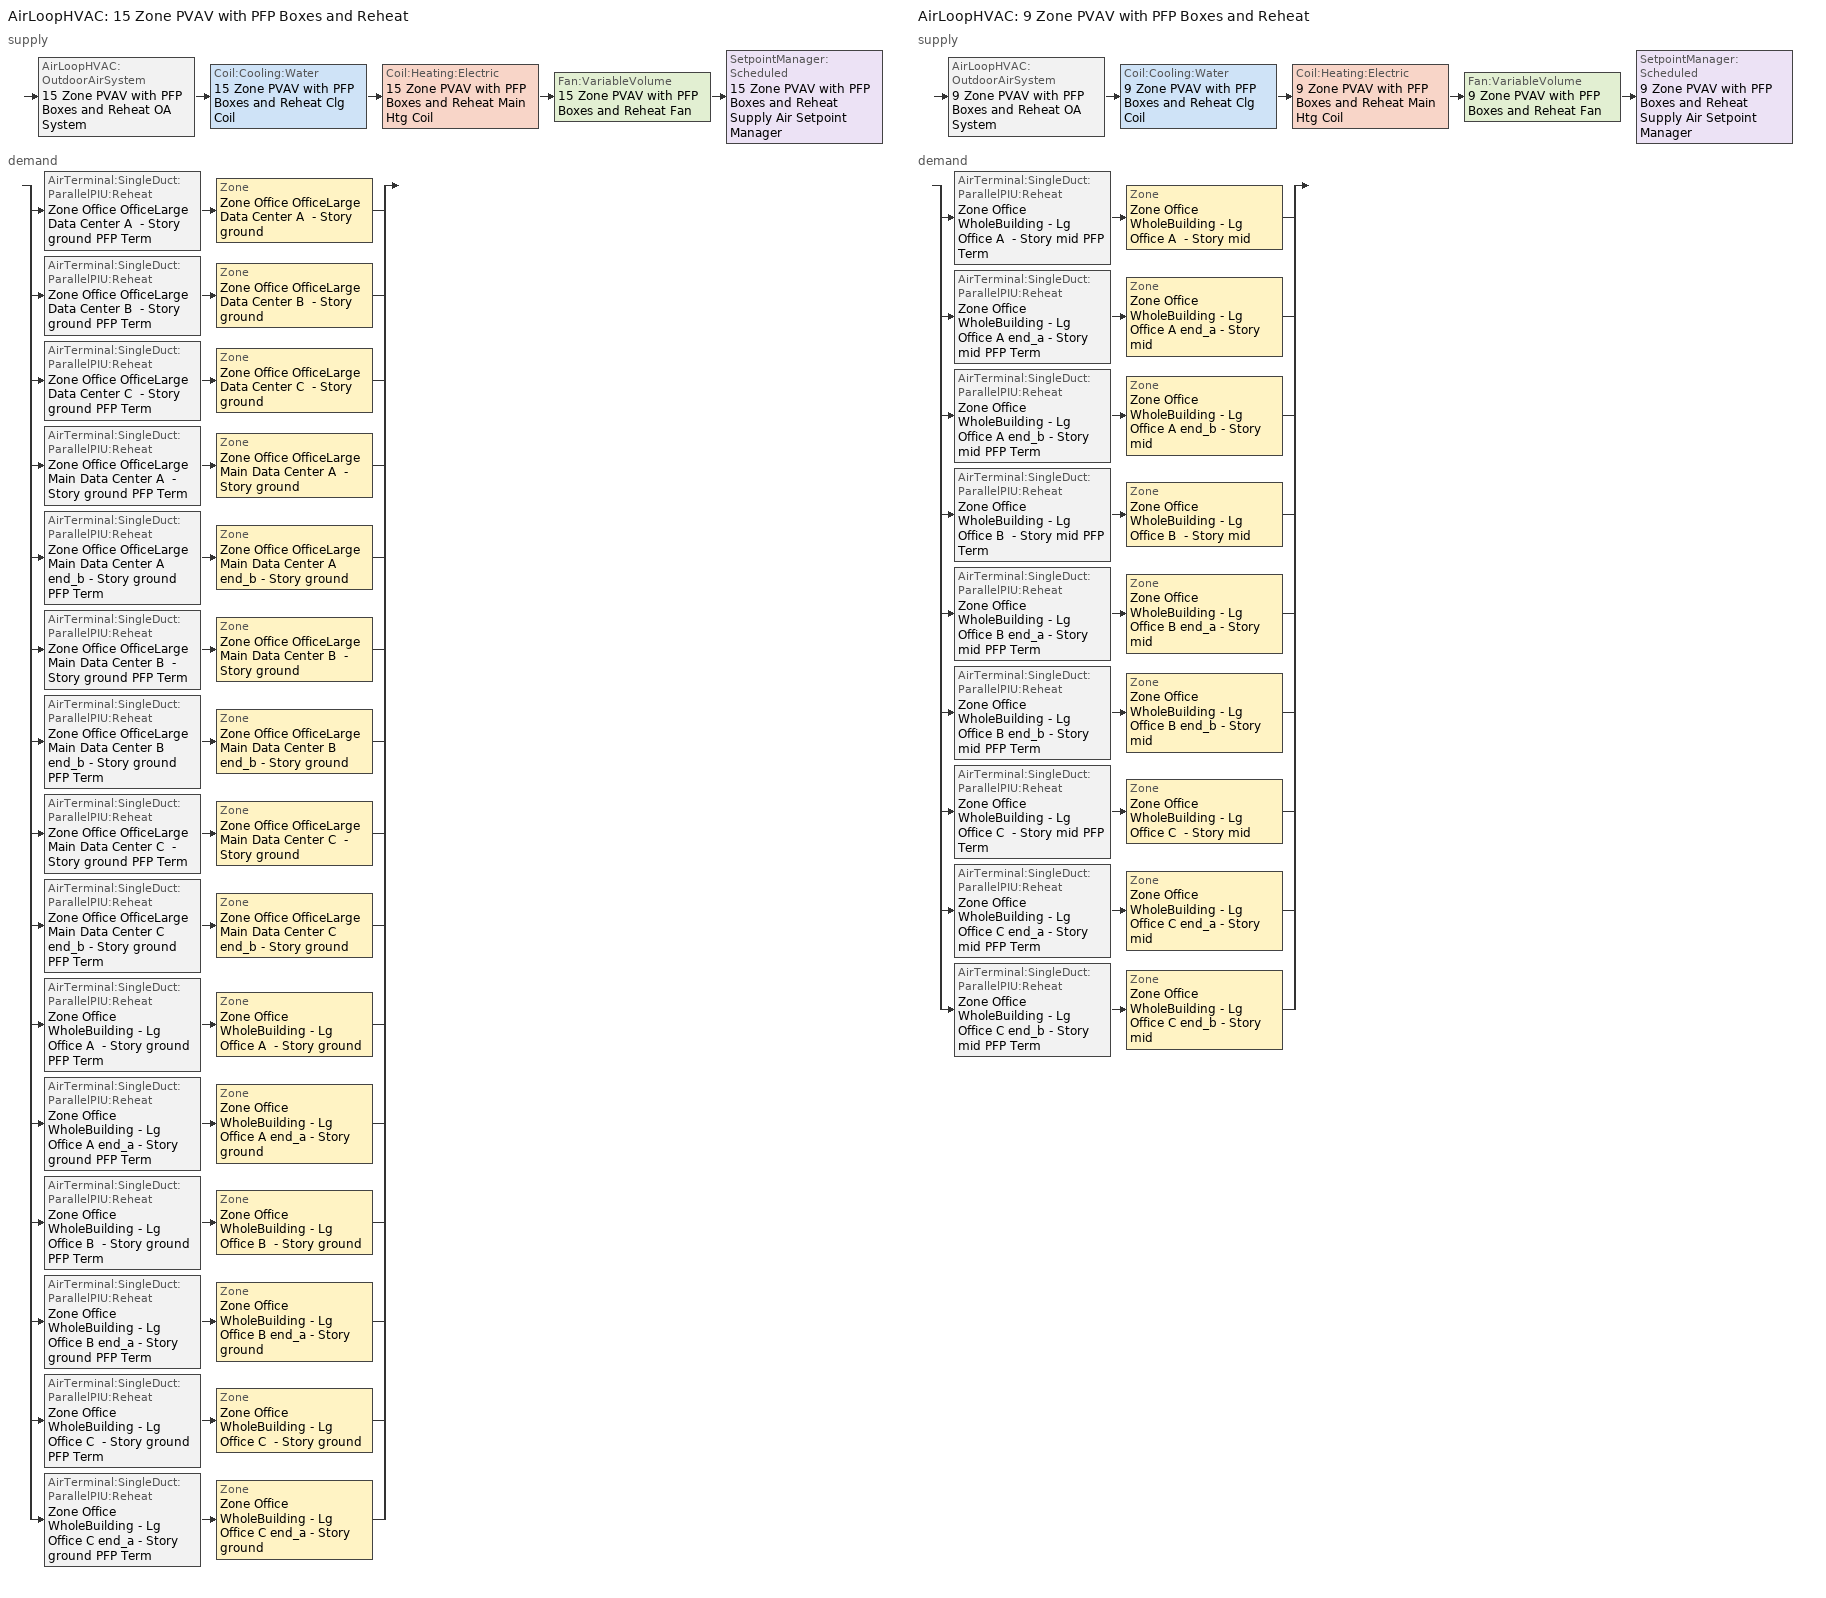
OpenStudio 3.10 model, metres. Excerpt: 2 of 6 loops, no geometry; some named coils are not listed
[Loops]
AirLoopHVAC '15 Zone PVAV with PFP Boxes and Reheat'
 supply: AirLoopHVAC:OutdoorAirSystem '15 Zone PVAV with PFP Boxes and Reheat OA System' > Coil:Cooling:Water '15 Zone PVAV with PFP Boxes and Reheat Clg Coil' > Coil:Heating:Electric '15 Zone PVAV with PFP Boxes and Reheat Main Htg Coil' > Fan:VariableVolume '15 Zone PVAV with PFP Boxes and Reheat Fan' > SetpointManager:Scheduled '15 Zone PVAV with PFP Boxes and Reheat Supply Air Setpoint Manager'
 demand: split
  | AirTerminal:SingleDuct:ParallelPIU:Reheat 'Zone Office OfficeLarge Data Center A  - Story ground PFP Term' > Zone 'Zone Office OfficeLarge Data Center A  - Story ground'
  | AirTerminal:SingleDuct:ParallelPIU:Reheat 'Zone Office OfficeLarge Data Center B  - Story ground PFP Term' > Zone 'Zone Office OfficeLarge Data Center B  - Story ground'
  | AirTerminal:SingleDuct:ParallelPIU:Reheat 'Zone Office OfficeLarge Data Center C  - Story ground PFP Term' > Zone 'Zone Office OfficeLarge Data Center C  - Story ground'
  | AirTerminal:SingleDuct:ParallelPIU:Reheat 'Zone Office OfficeLarge Main Data Center A  - Story ground PFP Term' > Zone 'Zone Office OfficeLarge Main Data Center A  - Story ground'
  | AirTerminal:SingleDuct:ParallelPIU:Reheat 'Zone Office OfficeLarge Main Data Center A end_b - Story ground PFP Term' > Zone 'Zone Office OfficeLarge Main Data Center A end_b - Story ground'
  | AirTerminal:SingleDuct:ParallelPIU:Reheat 'Zone Office OfficeLarge Main Data Center B  - Story ground PFP Term' > Zone 'Zone Office OfficeLarge Main Data Center B  - Story ground'
  | AirTerminal:SingleDuct:ParallelPIU:Reheat 'Zone Office OfficeLarge Main Data Center B end_b - Story ground PFP Term' > Zone 'Zone Office OfficeLarge Main Data Center B end_b - Story ground'
  | AirTerminal:SingleDuct:ParallelPIU:Reheat 'Zone Office OfficeLarge Main Data Center C  - Story ground PFP Term' > Zone 'Zone Office OfficeLarge Main Data Center C  - Story ground'
  | AirTerminal:SingleDuct:ParallelPIU:Reheat 'Zone Office OfficeLarge Main Data Center C end_b - Story ground PFP Term' > Zone 'Zone Office OfficeLarge Main Data Center C end_b - Story ground'
  | AirTerminal:SingleDuct:ParallelPIU:Reheat 'Zone Office WholeBuilding - Lg Office A  - Story ground PFP Term' > Zone 'Zone Office WholeBuilding - Lg Office A  - Story ground'
  | AirTerminal:SingleDuct:ParallelPIU:Reheat 'Zone Office WholeBuilding - Lg Office A end_a - Story ground PFP Term' > Zone 'Zone Office WholeBuilding - Lg Office A end_a - Story ground'
  | AirTerminal:SingleDuct:ParallelPIU:Reheat 'Zone Office WholeBuilding - Lg Office B  - Story ground PFP Term' > Zone 'Zone Office WholeBuilding - Lg Office B  - Story ground'
  | AirTerminal:SingleDuct:ParallelPIU:Reheat 'Zone Office WholeBuilding - Lg Office B end_a - Story ground PFP Term' > Zone 'Zone Office WholeBuilding - Lg Office B end_a - Story ground'
  | AirTerminal:SingleDuct:ParallelPIU:Reheat 'Zone Office WholeBuilding - Lg Office C  - Story ground PFP Term' > Zone 'Zone Office WholeBuilding - Lg Office C  - Story ground'
  | AirTerminal:SingleDuct:ParallelPIU:Reheat 'Zone Office WholeBuilding - Lg Office C end_a - Story ground PFP Term' > Zone 'Zone Office WholeBuilding - Lg Office C end_a - Story ground'
AirLoopHVAC '9 Zone PVAV with PFP Boxes and Reheat'
 supply: AirLoopHVAC:OutdoorAirSystem '9 Zone PVAV with PFP Boxes and Reheat OA System' > Coil:Cooling:Water '9 Zone PVAV with PFP Boxes and Reheat Clg Coil' > Coil:Heating:Electric '9 Zone PVAV with PFP Boxes and Reheat Main Htg Coil' > Fan:VariableVolume '9 Zone PVAV with PFP Boxes and Reheat Fan' > SetpointManager:Scheduled '9 Zone PVAV with PFP Boxes and Reheat Supply Air Setpoint Manager'
 demand: split
  | AirTerminal:SingleDuct:ParallelPIU:Reheat 'Zone Office WholeBuilding - Lg Office A  - Story mid PFP Term' > Zone 'Zone Office WholeBuilding - Lg Office A  - Story mid'
  | AirTerminal:SingleDuct:ParallelPIU:Reheat 'Zone Office WholeBuilding - Lg Office A end_a - Story mid PFP Term' > Zone 'Zone Office WholeBuilding - Lg Office A end_a - Story mid'
  | AirTerminal:SingleDuct:ParallelPIU:Reheat 'Zone Office WholeBuilding - Lg Office A end_b - Story mid PFP Term' > Zone 'Zone Office WholeBuilding - Lg Office A end_b - Story mid'
  | AirTerminal:SingleDuct:ParallelPIU:Reheat 'Zone Office WholeBuilding - Lg Office B  - Story mid PFP Term' > Zone 'Zone Office WholeBuilding - Lg Office B  - Story mid'
  | AirTerminal:SingleDuct:ParallelPIU:Reheat 'Zone Office WholeBuilding - Lg Office B end_a - Story mid PFP Term' > Zone 'Zone Office WholeBuilding - Lg Office B end_a - Story mid'
  | AirTerminal:SingleDuct:ParallelPIU:Reheat 'Zone Office WholeBuilding - Lg Office B end_b - Story mid PFP Term' > Zone 'Zone Office WholeBuilding - Lg Office B end_b - Story mid'
  | AirTerminal:SingleDuct:ParallelPIU:Reheat 'Zone Office WholeBuilding - Lg Office C  - Story mid PFP Term' > Zone 'Zone Office WholeBuilding - Lg Office C  - Story mid'
  | AirTerminal:SingleDuct:ParallelPIU:Reheat 'Zone Office WholeBuilding - Lg Office C end_a - Story mid PFP Term' > Zone 'Zone Office WholeBuilding - Lg Office C end_a - Story mid'
  | AirTerminal:SingleDuct:ParallelPIU:Reheat 'Zone Office WholeBuilding - Lg Office C end_b - Story mid PFP Term' > Zone 'Zone Office WholeBuilding - Lg Office C end_b - Story mid'
[Sizing:Zone] Zone Cooling Design Supply Air Temperature Input Method=SupplyAirTemperature; Zone Cooling Design Supply Air Temperature {C}=12.7778; Zone Cooling Design Supply Air Temperature Difference {deltaC}=11.11; Zone Heating Design Supply Air Temperature Input Method=SupplyAirTemperature; Zone Heating Design Supply Air Temperature {C}=40; Zone Heating Design Supply Air Temperature Difference {deltaC}=11.11; Zone Cooling Design Supply Air Humidity Ratio {kg-H2O/kg-air}=0.0085; Zone Heating Design Supply Air Humidity Ratio {kg-H2O/kg-air}=0.008; Cooling Design Air Flow Method=DesignDay; Heating Design Air Flow Method=DesignDay; Heating Maximum Air Flow Fraction=1; Account for Dedicated Outdoor Air System=No; Dedicated Outdoor Air System Control Strategy=NeutralSupplyAir; Dedicated Outdoor Air Low Setpoint Temperature for Design {C}=autosize; Dedicated Outdoor Air High Setpoint Temperature for Design {C}=autosize; Zone Load Sizing Method=Sensible Load Only No Latent Load; Zone Latent Cooling Design Supply Air Humidity Ratio Input Method=HumidityRatioDifference; Zone Cooling Design Supply Air Humidity Ratio Difference {kgWater/kgDryAir}=0.005; Zone Latent Heating Design Supply Air Humidity Ratio Input Method=HumidityRatioDifference; Zone Humidification Design Supply Air Humidity Ratio Difference {kgWater/kgDryAir}=0.005; Sizing Option=Coincident
Zone Office WholeBuilding - Lg Office A end_a - Story ground; Zone Office WholeBuilding - Lg Office B end_a - Story ground; Zone Office WholeBuilding - Lg Office C end_a - Story ground; Zone Office WholeBuilding - Lg Office A  - Story ground; Zone Office WholeBuilding - Lg Office B  - Story ground; Zone Office WholeBuilding - Lg Office C  - Story ground; Zone Office OfficeLarge Data Center A  - Story ground; Zone Office OfficeLarge Data Center B  - Story ground; Zone Office OfficeLarge Data Center C  - Story ground; Zone Office OfficeLarge Main Data Center A  - Story ground; Zone Office OfficeLarge Main Data Center B  - Story ground; Zone Office OfficeLarge Main Data Center C  - Story ground; Zone Office OfficeLarge Main Data Center A end_b - Story ground; Zone Office OfficeLarge Main Data Center B end_b - Story ground; Zone Office OfficeLarge Main Data Center C end_b - Story ground; Zone Office WholeBuilding - Lg Office A end_a - Story mid; Zone Office WholeBuilding - Lg Office B end_a - Story mid; Zone Office WholeBuilding - Lg Office C end_a - Story mid; Zone Office WholeBuilding - Lg Office A  - Story mid; Zone Office WholeBuilding - Lg Office B  - Story mid; Zone Office WholeBuilding - Lg Office C  - Story mid; Zone Office WholeBuilding - Lg Office A end_b - Story mid; Zone Office WholeBuilding - Lg Office B end_b - Story mid; Zone Office WholeBuilding - Lg Office C end_b - Story mid
[Zone equipment]
Zone Office WholeBuilding - Lg Office A end_a - Story ground: Zone Office WholeBuilding - Lg Office A end_a - Story ground PFP Term
Zone Office WholeBuilding - Lg Office B end_a - Story ground: Zone Office WholeBuilding - Lg Office B end_a - Story ground PFP Term
Zone Office WholeBuilding - Lg Office C end_a - Story ground: Zone Office WholeBuilding - Lg Office C end_a - Story ground PFP Term
Zone Office WholeBuilding - Lg Office A  - Story ground: Zone Office WholeBuilding - Lg Office A  - Story ground PFP Term
Zone Office WholeBuilding - Lg Office B  - Story ground: Zone Office WholeBuilding - Lg Office B  - Story ground PFP Term
Zone Office WholeBuilding - Lg Office C  - Story ground: Zone Office WholeBuilding - Lg Office C  - Story ground PFP Term
Zone Office OfficeLarge Data Center A  - Story ground: Zone Office OfficeLarge Data Center A  - Story ground PFP Term
Zone Office OfficeLarge Data Center B  - Story ground: Zone Office OfficeLarge Data Center B  - Story ground PFP Term
Zone Office OfficeLarge Data Center C  - Story ground: Zone Office OfficeLarge Data Center C  - Story ground PFP Term
Zone Office OfficeLarge Main Data Center A  - Story ground: Zone Office OfficeLarge Main Data Center A  - Story ground PFP Term
Zone Office OfficeLarge Main Data Center B  - Story ground: Zone Office OfficeLarge Main Data Center B  - Story ground PFP Term
Zone Office OfficeLarge Main Data Center C  - Story ground: Zone Office OfficeLarge Main Data Center C  - Story ground PFP Term
Zone Office OfficeLarge Main Data Center A end_b - Story ground: Zone Office OfficeLarge Main Data Center A end_b - Story ground PFP Term
Zone Office OfficeLarge Main Data Center B end_b - Story ground: Zone Office OfficeLarge Main Data Center B end_b - Story ground PFP Term
Zone Office OfficeLarge Main Data Center C end_b - Story ground: Zone Office OfficeLarge Main Data Center C end_b - Story ground PFP Term
Zone Office WholeBuilding - Lg Office A end_a - Story mid: Zone Office WholeBuilding - Lg Office A end_a - Story mid PFP Term
Zone Office WholeBuilding - Lg Office B end_a - Story mid: Zone Office WholeBuilding - Lg Office B end_a - Story mid PFP Term
Zone Office WholeBuilding - Lg Office C end_a - Story mid: Zone Office WholeBuilding - Lg Office C end_a - Story mid PFP Term
Zone Office WholeBuilding - Lg Office A  - Story mid: Zone Office WholeBuilding - Lg Office A  - Story mid PFP Term
Zone Office WholeBuilding - Lg Office B  - Story mid: Zone Office WholeBuilding - Lg Office B  - Story mid PFP Term
Zone Office WholeBuilding - Lg Office C  - Story mid: Zone Office WholeBuilding - Lg Office C  - Story mid PFP Term
Zone Office WholeBuilding - Lg Office A end_b - Story mid: Zone Office WholeBuilding - Lg Office A end_b - Story mid PFP Term
Zone Office WholeBuilding - Lg Office B end_b - Story mid: Zone Office WholeBuilding - Lg Office B end_b - Story mid PFP Term
Zone Office WholeBuilding - Lg Office C end_b - Story mid: Zone Office WholeBuilding - Lg Office C end_b - Story mid PFP Term
[SetpointManager:Scheduled] Control Variable=Temperature; Schedule=Supply Air Temp - 55.0F
Name | Setpoint Node or NodeList
15 Zone PVAV with PFP Boxes and Reheat Supply Air Setpoint Manager | 15 Zone PVAV with PFP Boxes and Reheat Supply Outlet Node
9 Zone PVAV with PFP Boxes and Reheat Supply Air Setpoint Manager | 9 Zone PVAV with PFP Boxes and Reheat Supply Outlet Node
[AirLoopHVAC] Design Return Air Flow Fraction of Supply Air Flow=1
Name | Availability Schedule | Design Supply Air Flow Rate {m3/s}
15 Zone PVAV with PFP Boxes and Reheat | 15 Zone PVAV with PFP Boxes and Reheat_constant_night_fan_schedule | 68.4022
9 Zone PVAV with PFP Boxes and Reheat | 9 Zone PVAV with PFP Boxes and Reheat_constant_night_fan_schedule | 411.226
[Sizing:System] Type of Load to Size On=Sensible; Central Heating Maximum System Air Flow Ratio=0.3; Preheat Design Temperature {C}=7.22222; Preheat Design Humidity Ratio {kg-H2O/kg-Air}=0.008; Precool Design Temperature {C}=12.7778; Precool Design Humidity Ratio {kg-H2O/kg-Air}=0.008; Central Cooling Design Supply Air Temperature {C}=12.7778; Central Heating Design Supply Air Temperature {C}=12.7778; Sizing Option=Coincident; 100% Outdoor Air in Cooling=No; 100% Outdoor Air in Heating=No; Central Cooling Design Supply Air Humidity Ratio {kg-H2O/kg-Air}=0.0085; Central Heating Design Supply Air Humidity Ratio {kg-H2O/kg-Air}=0.008; Cooling Design Air Flow Method=DesignDay; Heating Design Air Flow Method=DesignDay; System Outdoor Air Method=ZoneSum; Zone Maximum Outdoor Air Fraction=1; Cooling Supply Air Flow Rate Per Floor Area {m3/s-m2}=0.00996765; Cooling Fraction of Autosized Cooling Supply Air Flow Rate=1; Cooling Supply Air Flow Rate Per Unit Cooling Capacity {m3/s-W}=3.94755e-05; Heating Supply Air Flow Rate Per Floor Area {m3/s-m2}=0.00996765; Heating Fraction of Autosized Heating Supply Air Flow Rate=1; Heating Fraction of Autosized Cooling Supply Air Flow Rate=1; Heating Supply Air Flow Rate Per Unit Heating Capacity {m3/s-W}=3.15882e-05; Cooling Design Capacity Method=CoolingDesignCapacity; Cooling Design Capacity Per Floor Area {W/m2}=234.7; Fraction of Autosized Cooling Design Capacity=1; Heating Design Capacity Method=HeatingDesignCapacity; Heating Design Capacity {W}=0; Heating Design Capacity Per Floor Area {W/m2}=157; Fraction of Autosized Heating Design Capacity=1; Central Cooling Capacity Control Method=OnOff; Occupant Diversity=1
Name | Design Outdoor Air Flow Rate {m3/s} | Cooling Design Capacity {W}
15 Zone PVAV with PFP Boxes and Reheat | 68.4022 | 1.07025e+06
9 Zone PVAV with PFP Boxes and Reheat | 411.226 | 5.90474e+06
[Fan:VariableVolume] Availability Schedule=Always On Discrete; Fan Total Efficiency=0.6175; Pressure Rise {Pa}=1389.92; Fan Power Minimum Flow Rate Input Method=Fraction; Fan Power Minimum Flow Fraction=0.25; Fan Power Minimum Air Flow Rate {m3/s}=0; Motor Efficiency=0.95; Motor In Airstream Fraction=1; Fan Power Coefficient 1=0.189848; Fan Power Coefficient 2=0.31447; Fan Power Coefficient 3=0.495682; Fan Power Coefficient 4=0; Fan Power Coefficient 5=0
Name | Maximum Flow Rate {m3/s}
15 Zone PVAV with PFP Boxes and Reheat Fan | 68.4022
9 Zone PVAV with PFP Boxes and Reheat Fan | 411.226
[Coil:Heating:Electric] Availability Schedule=Always On Discrete; Efficiency=1
Name | Nominal Capacity {W}
15 Zone PVAV with PFP Boxes and Reheat Main Htg Coil | 309640
Zone Office OfficeLarge Data Center A  - Story ground Electric Reheat Coil; Zone Office OfficeLarge Data Center B  - Story ground Electric Reheat Coil; Zone Office OfficeLarge Data Center C  - Story ground Electric Reheat Coil; Zone Office OfficeLarge Main Data Center A  - Story ground Electric Reheat Coil; Zone Office OfficeLarge Main Data Center A end_b - Story ground Electric Reheat Coil; Zone Office OfficeLarge Main Data Center B  - Story ground Electric Reheat Coil; Zone Office OfficeLarge Main Data Center B end_b - Story ground Electric Reheat Coil; Zone Office OfficeLarge Main Data Center C  - Story ground Electric Reheat Coil; Zone Office OfficeLarge Main Data Center C end_b - Story ground Electric Reheat Coil | 0
Zone Office WholeBuilding - Lg Office A  - Story ground Electric Reheat Coil | 84608.8
Zone Office WholeBuilding - Lg Office A end_a - Story ground Electric Reheat Coil | 10641.3
Zone Office WholeBuilding - Lg Office B  - Story ground Electric Reheat Coil | 79531.1
Zone Office WholeBuilding - Lg Office B end_a - Story ground Electric Reheat Coil | 26396.3
Zone Office WholeBuilding - Lg Office C  - Story ground Electric Reheat Coil | 56155.9
Zone Office WholeBuilding - Lg Office C end_a - Story ground Electric Reheat Coil | 7641.76
9 Zone PVAV with PFP Boxes and Reheat Main Htg Coil | 1.86152e+06
Zone Office WholeBuilding - Lg Office A  - Story mid Electric Reheat Coil | 4.19204e+06
Zone Office WholeBuilding - Lg Office A end_a - Story mid Electric Reheat Coil | 247245
Zone Office WholeBuilding - Lg Office A end_b - Story mid Electric Reheat Coil | 229256
Zone Office WholeBuilding - Lg Office B  - Story mid Electric Reheat Coil | 2.99124e+06
Zone Office WholeBuilding - Lg Office B end_a - Story mid Electric Reheat Coil | 635213
Zone Office WholeBuilding - Lg Office B end_b - Story mid Electric Reheat Coil | 737024
Zone Office WholeBuilding - Lg Office C  - Story mid Electric Reheat Coil | 2.82994e+06
Zone Office WholeBuilding - Lg Office C end_a - Story mid Electric Reheat Coil | 169705
Zone Office WholeBuilding - Lg Office C end_b - Story mid Electric Reheat Coil | 211751
[Controller:OutdoorAir] Economizer Control Type=NoEconomizer; Economizer Control Action Type=ModulateFlow; Economizer Maximum Limit Dry-Bulb Temperature {C}=12.7778; Economizer Maximum Limit Enthalpy {J/kg}=64000; Lockout Type=LockoutWithHeating; Minimum Limit Type=FixedMinimum; High Humidity Control=No; High Humidity Outdoor Air Flow Ratio=1; Control High Indoor Humidity Based on Outdoor Humidity Ratio=Yes; Heat Recovery Bypass Control Type=BypassWhenWithinEconomizerLimits; Economizer Operation Staging=InterlockedWithMechanicalCooling
Name | Minimum Outdoor Air Flow Rate {m3/s} | Maximum Outdoor Air Flow Rate {m3/s} | Minimum Outdoor Air Schedule | Controller Mechanical Ventilation
15 Zone PVAV with PFP Boxes and Reheat OA Controller | 0.894812 | 68.4022 | 15 Zone PVAV with PFP Boxes and Reheat_night_ventcycle_schedule | 15 Zone PVAV with PFP Boxes and Reheat Vent Controller
9 Zone PVAV with PFP Boxes and Reheat OA Controller | 33.9802 | 411.226 | 9 Zone PVAV with PFP Boxes and Reheat_night_ventcycle_schedule | 9 Zone PVAV with PFP Boxes and Reheat Vent Controller
[Controller:MechanicalVentilation] Availability Schedule=Always On Discrete; System Outdoor Air Method=ZoneSum
15 Zone PVAV with PFP Boxes and Reheat Vent Controller; 9 Zone PVAV with PFP Boxes and Reheat Vent Controller
[AirLoopHVAC:OutdoorAirSystem]
Name | Controller
15 Zone PVAV with PFP Boxes and Reheat OA System | 15 Zone PVAV with PFP Boxes and Reheat OA Controller
9 Zone PVAV with PFP Boxes and Reheat OA System | 9 Zone PVAV with PFP Boxes and Reheat OA Controller
[Fan:ConstantVolume] Fan Total Efficiency=0.4675; Pressure Rise {Pa}=0; Motor Efficiency=0.85; Motor In Airstream Fraction=1
Name | Availability Schedule | Maximum Flow Rate {m3/s}
Zone Office OfficeLarge Data Center A  - Story ground PFP Term Fan | 15 Zone PVAV with PFP Boxes and Reheat_constant_night_fan_schedule | 3.42827
Zone Office OfficeLarge Data Center B  - Story ground PFP Term Fan | 15 Zone PVAV with PFP Boxes and Reheat_constant_night_fan_schedule | 9.44731
Zone Office OfficeLarge Data Center C  - Story ground PFP Term Fan | 15 Zone PVAV with PFP Boxes and Reheat_constant_night_fan_schedule | 2.82624
Zone Office OfficeLarge Main Data Center A  - Story ground PFP Term Fan | 15 Zone PVAV with PFP Boxes and Reheat_constant_night_fan_schedule | 7.07198
Zone Office OfficeLarge Main Data Center A end_b - Story ground PFP Term Fan | 15 Zone PVAV with PFP Boxes and Reheat_constant_night_fan_schedule | 0.976804
Zone Office OfficeLarge Main Data Center B  - Story ground PFP Term Fan | 15 Zone PVAV with PFP Boxes and Reheat_constant_night_fan_schedule | 25.5674
Zone Office OfficeLarge Main Data Center B end_b - Story ground PFP Term Fan | 15 Zone PVAV with PFP Boxes and Reheat_constant_night_fan_schedule | 4.0487
Zone Office OfficeLarge Main Data Center C  - Story ground PFP Term Fan | 15 Zone PVAV with PFP Boxes and Reheat_constant_night_fan_schedule | 6.30596
Zone Office OfficeLarge Main Data Center C end_b - Story ground PFP Term Fan | 15 Zone PVAV with PFP Boxes and Reheat_constant_night_fan_schedule | 0.919055
Zone Office WholeBuilding - Lg Office A  - Story ground PFP Term Fan | 15 Zone PVAV with PFP Boxes and Reheat_constant_night_fan_schedule | 3.77994
Zone Office WholeBuilding - Lg Office A end_a - Story ground PFP Term Fan | 15 Zone PVAV with PFP Boxes and Reheat_constant_night_fan_schedule | 0.483084
Zone Office WholeBuilding - Lg Office B  - Story ground PFP Term Fan | 15 Zone PVAV with PFP Boxes and Reheat_constant_night_fan_schedule | 2.78647
Zone Office WholeBuilding - Lg Office B end_a - Story ground PFP Term Fan | 15 Zone PVAV with PFP Boxes and Reheat_constant_night_fan_schedule | 1.16199
Zone Office WholeBuilding - Lg Office C  - Story ground PFP Term Fan | 15 Zone PVAV with PFP Boxes and Reheat_constant_night_fan_schedule | 2.44325
Zone Office WholeBuilding - Lg Office C end_a - Story ground PFP Term Fan | 15 Zone PVAV with PFP Boxes and Reheat_constant_night_fan_schedule | 0.342245
Zone Office WholeBuilding - Lg Office A  - Story mid PFP Term Fan | 9 Zone PVAV with PFP Boxes and Reheat_constant_night_fan_schedule | 189.473
Zone Office WholeBuilding - Lg Office A end_a - Story mid PFP Term Fan | 9 Zone PVAV with PFP Boxes and Reheat_constant_night_fan_schedule | 11.3095
Zone Office WholeBuilding - Lg Office A end_b - Story mid PFP Term Fan | 9 Zone PVAV with PFP Boxes and Reheat_constant_night_fan_schedule | 10.4651
Zone Office WholeBuilding - Lg Office B  - Story mid PFP Term Fan | 9 Zone PVAV with PFP Boxes and Reheat_constant_night_fan_schedule | 104.25
Zone Office WholeBuilding - Lg Office B end_a - Story mid PFP Term Fan | 9 Zone PVAV with PFP Boxes and Reheat_constant_night_fan_schedule | 28.4333
Zone Office WholeBuilding - Lg Office B end_b - Story mid PFP Term Fan | 9 Zone PVAV with PFP Boxes and Reheat_constant_night_fan_schedule | 33.214
Zone Office WholeBuilding - Lg Office C  - Story mid PFP Term Fan | 9 Zone PVAV with PFP Boxes and Reheat_constant_night_fan_schedule | 125.511
Zone Office WholeBuilding - Lg Office C end_a - Story mid PFP Term Fan | 9 Zone PVAV with PFP Boxes and Reheat_constant_night_fan_schedule | 7.66953
Zone Office WholeBuilding - Lg Office C end_b - Story mid PFP Term Fan | 9 Zone PVAV with PFP Boxes and Reheat_constant_night_fan_schedule | 9.64339
[AirTerminal:SingleDuct:ParallelPIU:Reheat] Availability Schedule=Always On Discrete; Maximum Hot Water or Steam Flow Rate {m3/s}=Autosize; Minimum Hot Water or Steam Flow Rate {m3/s}=0; Convergence Tolerance=0.001; Fan Control Type=ConstantSpeed; Minimum Fan Turn Down Ratio=0.3; Heating Control Type=Staged; Design Heating Discharge Air Temperature {C}=32.1; High Limit Heating Discharge Air Temperature {C}=37.7
Name | Maximum Primary Air Flow Rate {m3/s} | Maximum Secondary Air Flow Rate {m3/s} | Minimum Primary Air Flow Fraction | Fan On Flow Fraction | Fan | Reheat Coil
Zone Office OfficeLarge Data Center A  - Story ground PFP Term | 3.42827 | 3.42827 | 0 | 0 | Zone Office OfficeLarge Data Center A  - Story ground PFP Term Fan | Zone Office OfficeLarge Data Center A  - Story ground Electric Reheat Coil
Zone Office OfficeLarge Data Center B  - Story ground PFP Term | 9.44731 | 9.44731 | 0 | 0 | Zone Office OfficeLarge Data Center B  - Story ground PFP Term Fan | Zone Office OfficeLarge Data Center B  - Story ground Electric Reheat Coil
Zone Office OfficeLarge Data Center C  - Story ground PFP Term | 2.82624 | 2.82624 | 0 | 0 | Zone Office OfficeLarge Data Center C  - Story ground PFP Term Fan | Zone Office OfficeLarge Data Center C  - Story ground Electric Reheat Coil
Zone Office OfficeLarge Main Data Center A  - Story ground PFP Term | 7.07198 | 7.07198 | 0 | 0 | Zone Office OfficeLarge Main Data Center A  - Story ground PFP Term Fan | Zone Office OfficeLarge Main Data Center A  - Story ground Electric Reheat Coil
Zone Office OfficeLarge Main Data Center A end_b - Story ground PFP Term | 0.976804 | 0.976804 | 0 | 0 | Zone Office OfficeLarge Main Data Center A end_b - Story ground PFP Term Fan | Zone Office OfficeLarge Main Data Center A end_b - Story ground Electric Reheat Coil
Zone Office OfficeLarge Main Data Center B  - Story ground PFP Term | 25.5674 | 25.5674 | 0 | 0 | Zone Office OfficeLarge Main Data Center B  - Story ground PFP Term Fan | Zone Office OfficeLarge Main Data Center B  - Story ground Electric Reheat Coil
Zone Office OfficeLarge Main Data Center B end_b - Story ground PFP Term | 4.0487 | 4.0487 | 0 | 0 | Zone Office OfficeLarge Main Data Center B end_b - Story ground PFP Term Fan | Zone Office OfficeLarge Main Data Center B end_b - Story ground Electric Reheat Coil
Zone Office OfficeLarge Main Data Center C  - Story ground PFP Term | 6.30596 | 6.30596 | 0 | 0 | Zone Office OfficeLarge Main Data Center C  - Story ground PFP Term Fan | Zone Office OfficeLarge Main Data Center C  - Story ground Electric Reheat Coil
Zone Office OfficeLarge Main Data Center C end_b - Story ground PFP Term | 0.919055 | 0.919055 | 0 | 0 | Zone Office OfficeLarge Main Data Center C end_b - Story ground PFP Term Fan | Zone Office OfficeLarge Main Data Center C end_b - Story ground Electric Reheat Coil
Zone Office WholeBuilding - Lg Office A  - Story ground PFP Term | 3.77994 | 3.77994 | 0.0326997 | 0.0326997 | Zone Office WholeBuilding - Lg Office A  - Story ground PFP Term Fan | Zone Office WholeBuilding - Lg Office A  - Story ground Electric Reheat Coil
Zone Office WholeBuilding - Lg Office A end_a - Story ground PFP Term | 0.483084 | 0.483084 | 0.0219813 | 0.0219813 | Zone Office WholeBuilding - Lg Office A end_a - Story ground PFP Term Fan | Zone Office WholeBuilding - Lg Office A end_a - Story ground Electric Reheat Coil
Zone Office WholeBuilding - Lg Office B  - Story ground PFP Term | 2.78647 | 2.78647 | 0.207005 | 0.207005 | Zone Office WholeBuilding - Lg Office B  - Story ground PFP Term Fan | Zone Office WholeBuilding - Lg Office B  - Story ground Electric Reheat Coil
Zone Office WholeBuilding - Lg Office B end_a - Story ground PFP Term | 1.16199 | 1.16199 | 0.0426463 | 0.0426463 | Zone Office WholeBuilding - Lg Office B end_a - Story ground PFP Term Fan | Zone Office WholeBuilding - Lg Office B end_a - Story ground Electric Reheat Coil
Zone Office WholeBuilding - Lg Office C  - Story ground PFP Term | 2.44325 | 2.44325 | 0.0505896 | 0.0505896 | Zone Office WholeBuilding - Lg Office C  - Story ground PFP Term Fan | Zone Office WholeBuilding - Lg Office C  - Story ground Electric Reheat Coil
Zone Office WholeBuilding - Lg Office C end_a - Story ground PFP Term | 0.342245 | 0.342245 | 0.0310269 | 0.0310269 | Zone Office WholeBuilding - Lg Office C end_a - Story ground PFP Term Fan | Zone Office WholeBuilding - Lg Office C end_a - Story ground Electric Reheat Coil
Zone Office WholeBuilding - Lg Office A  - Story mid PFP Term | 189.473 | 189.473 | 0.0248835 | 0.0248835 | Zone Office WholeBuilding - Lg Office A  - Story mid PFP Term Fan | Zone Office WholeBuilding - Lg Office A  - Story mid Electric Reheat Coil
Zone Office WholeBuilding - Lg Office A end_a - Story mid PFP Term | 11.3095 | 11.3095 | 0.0169007 | 0.0169007 | Zone Office WholeBuilding - Lg Office A end_a - Story mid PFP Term Fan | Zone Office WholeBuilding - Lg Office A end_a - Story mid Electric Reheat Coil
Zone Office WholeBuilding - Lg Office A end_b - Story mid PFP Term | 10.4651 | 10.4651 | 0.0182644 | 0.0182644 | Zone Office WholeBuilding - Lg Office A end_b - Story mid PFP Term Fan | Zone Office WholeBuilding - Lg Office A end_b - Story mid Electric Reheat Coil
Zone Office WholeBuilding - Lg Office B  - Story mid PFP Term | 104.25 | 104.25 | 0.211053 | 0.211053 | Zone Office WholeBuilding - Lg Office B  - Story mid PFP Term Fan | Zone Office WholeBuilding - Lg Office B  - Story mid Electric Reheat Coil
Zone Office WholeBuilding - Lg Office B end_a - Story mid PFP Term | 28.4333 | 28.4333 | 0.0313709 | 0.0313709 | Zone Office WholeBuilding - Lg Office B end_a - Story mid PFP Term Fan | Zone Office WholeBuilding - Lg Office B end_a - Story mid Electric Reheat Coil
Zone Office WholeBuilding - Lg Office B end_b - Story mid PFP Term | 33.214 | 33.214 | 0.0268556 | 0.0268556 | Zone Office WholeBuilding - Lg Office B end_b - Story mid PFP Term Fan | Zone Office WholeBuilding - Lg Office B end_b - Story mid Electric Reheat Coil
Zone Office WholeBuilding - Lg Office C  - Story mid PFP Term | 125.511 | 125.511 | 0.0375644 | 0.0375644 | Zone Office WholeBuilding - Lg Office C  - Story mid PFP Term Fan | Zone Office WholeBuilding - Lg Office C  - Story mid Electric Reheat Coil
Zone Office WholeBuilding - Lg Office C end_a - Story mid PFP Term | 7.66953 | 7.66953 | 0.0249218 | 0.0249218 | Zone Office WholeBuilding - Lg Office C end_a - Story mid PFP Term Fan | Zone Office WholeBuilding - Lg Office C end_a - Story mid Electric Reheat Coil
Zone Office WholeBuilding - Lg Office C end_b - Story mid PFP Term | 9.64339 | 9.64339 | 0.0198207 | 0.0198207 | Zone Office WholeBuilding - Lg Office C end_b - Story mid PFP Term Fan | Zone Office WholeBuilding - Lg Office C end_b - Story mid Electric Reheat Coil
[Schedule:Ruleset]
Supply Air Temp - 55.0F: Default Day Schedule=Supply Air Temp - 55.0F Default
[Schedule:Day]
Supply Air Temp - 55.0F Default; Supply Air Temp - 55.0F Default 1; Supply Air Temp - 55.0F Default 2: 24, 0, 12.7778
[Schedule:Rule] Schedule Ruleset=Supply Air Temp - 55.0F; Date Specification Type=DateRange; Start Month=1; End Month=12
Name | Rule Order | Day Schedule | Apply Saturday | Start Day | End Day | Apply Sunday
Schedule Rule 34 | 1 | Supply Air Temp - 55.0F Default 1 | Yes | 6 | 29
Schedule Rule 35 | 0 | Supply Air Temp - 55.0F Default 2 |  | 7 | 30 | Yes
[Schedule:Constant] Value=1
Always On Discrete; 15 Zone PVAV with PFP Boxes and Reheat_night_ventcycle_schedule; 15 Zone PVAV with PFP Boxes and Reheat_constant_night_fan_schedule; 9 Zone PVAV with PFP Boxes and Reheat_night_ventcycle_schedule; 9 Zone PVAV with PFP Boxes and Reheat_constant_night_fan_schedule
